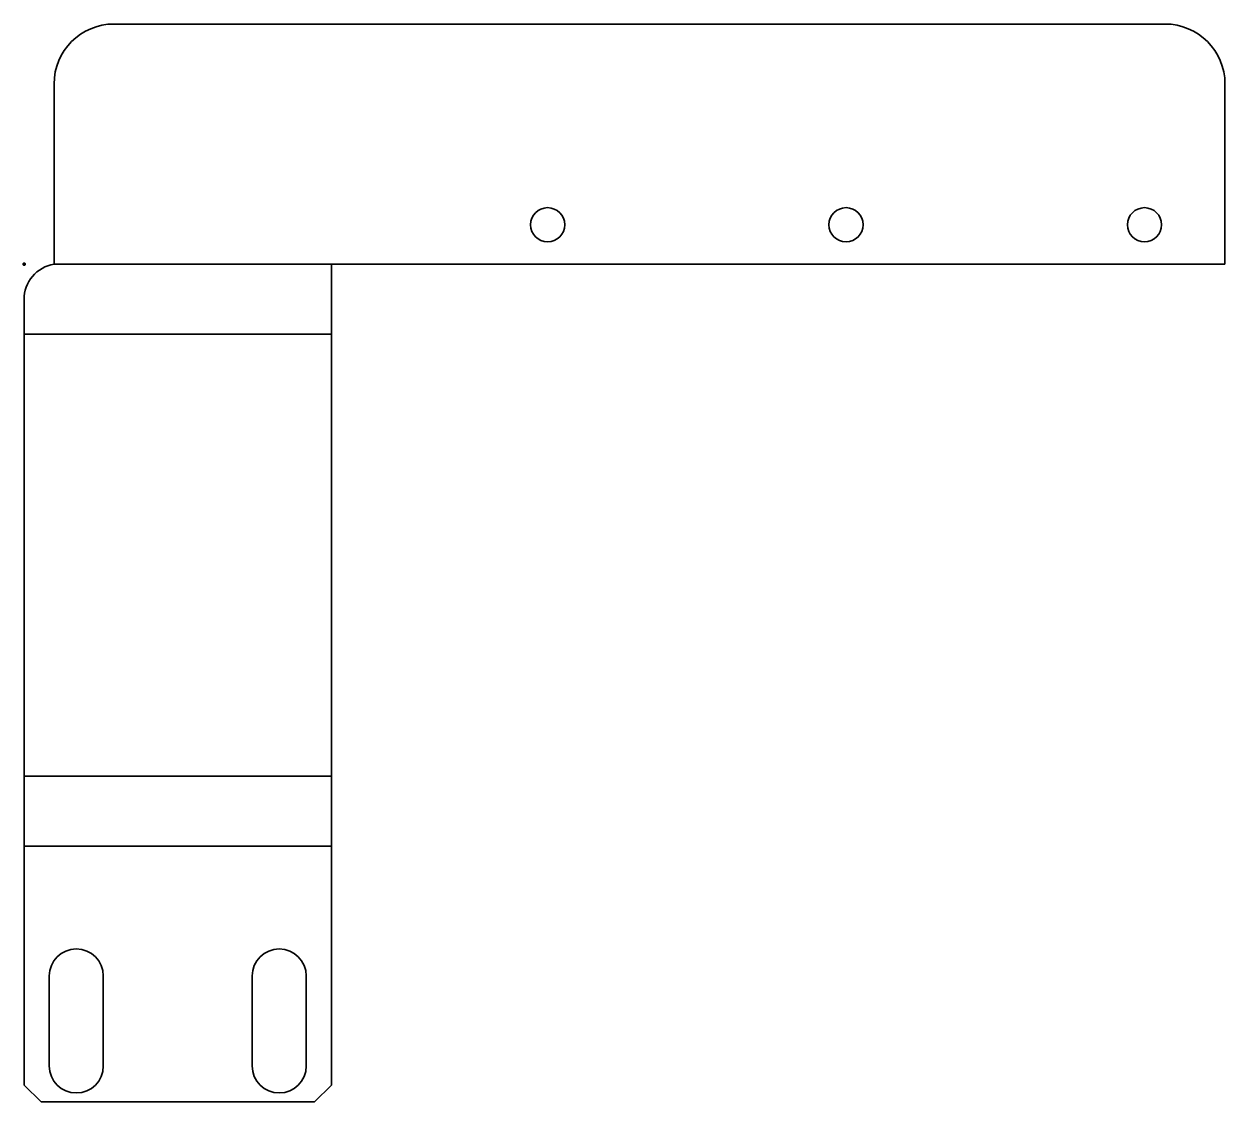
# Model space of a CAD drawing. Header units: millimetres. Extents: x 0 to 100, y -70 to 20.
import ezdxf

# ---------------------------------------------------------------- set-up
doc = ezdxf.new("R2010")
doc.units = ezdxf.units.MM
doc.layers.add('1', color=7, linetype='Continuous', true_color=0xffffff)
doc.layers.add('61', color=7, linetype='Continuous', true_color=0xffffff)

msp = doc.modelspace()

# ---------------------------------------------------------------- linework, layer by layer
at = {"layer": '1', "color": 252, "linetype": 'Continuous', "lineweight": 35}
for p, q in [((95, 20), (7.5, 20)), ((95, 20), (7.5, 20)), ((2.5, 0), (2.5, 15)), ((2.5, 15), (2.5, 0)), ((100, 0), (100, 15)), ((100, 0), (100, 15)), ((2.5, 0), (25.6, 0)), ((25.6, 0), (2.5, 0)), ((25.6, -5.852787), (25.6, 0)), ((25.6, 0), (25.6, -5.852787)), ((25.6, 0), (100, 0)), ((25.6, 0), (100, 0)), ((0, -2.95804), (0, -5.852787)), ((0, -5.852787), (0, -2.95804)), ((25.6, -5.852787), (0, -5.852787)), ((0, -5.852787), (25.6, -5.852787)), ((0, -42.652787), (0, -5.852787)), ((0, -42.652787), (0, -5.852787)), ((25.6, -42.652787), (25.6, -5.852787)), ((25.6, -5.852787), (25.6, -42.652787)), ((0, -48.505574), (0, -42.652787)), ((25.6, -42.652787), (0, -42.652787)), ((0, -42.652787), (25.6, -42.652787)), ((0, -42.652787), (0, -48.505574)), ((25.6, -42.652787), (25.6, -48.505574)), ((25.6, -48.505574), (25.6, -42.652787)), ((0, -48.505574), (25.6, -48.505574)), ((0, -68.391361), (0, -48.505574)), ((25.6, -48.505574), (0, -48.505574)), ((0, -68.391361), (0, -48.505574)), ((25.6, -48.505574), (25.6, -68.391361)), ((25.6, -68.391361), (25.6, -48.505574)), ((2.1, -66.805574), (2.1, -59.305574)), ((2.1, -59.305574), (2.1, -66.805574)), ((6.6, -66.805574), (6.6, -59.305574)), ((6.6, -59.305574), (6.6, -66.805574)), ((19, -59.305574), (19, -66.805574)), ((19, -66.805574), (19, -59.305574)), ((23.5, -59.305574), (23.5, -66.805574)), ((23.5, -66.805574), (23.5, -59.305574)), ((1.414214, -69.805574), (0, -68.391361)), ((0, -68.391361), (1.414214, -69.805574)), ((25.6, -68.391361), (24.185786, -69.805574)), ((24.185786, -69.805574), (25.6, -68.391361)), ((1.414214, -69.805574), (24.185786, -69.805574)), ((24.185786, -69.805574), (1.414214, -69.805574))]:
    msp.add_line(p, q, dxfattribs=at)
for centre in [(43.6, 3.275), (43.6, 3.275), (68.45, 3.275), (68.45, 3.275), (93.3, 3.275), (93.3, 3.275)]:
    msp.add_circle(centre, 1.425, dxfattribs=at)
for centre, radius, start, end in [((7.5, 15), 5, 90, 180), ((7.5, 15), 5, 90, 180), ((95, 15), 5, 0, 90), ((95, 15), 5, 0, 90), ((3, -2.95804), 3, 99.594068, 180), ((3, -2.95804), 3, 99.594068, 180), ((4.35, -59.305574), 2.25, 0, 180), ((4.35, -59.305574), 2.25, 0, 180), ((21.25, -59.305574), 2.25, 0, 180), ((21.25, -59.305574), 2.25, 0, 180), ((4.35, -66.805574), 2.25, 180, 0), ((4.35, -66.805574), 2.25, 180, 0), ((21.25, -66.805574), 2.25, 180, 0), ((21.25, -66.805574), 2.25, 180, 0)]:
    msp.add_arc(centre, radius, start, end, dxfattribs=at)
at = {"layer": '61', "color": 23, "linetype": 'Continuous', "lineweight": 70}
msp.add_point((0, 0), dxfattribs=at)

doc.saveas('drawing.dxf')
